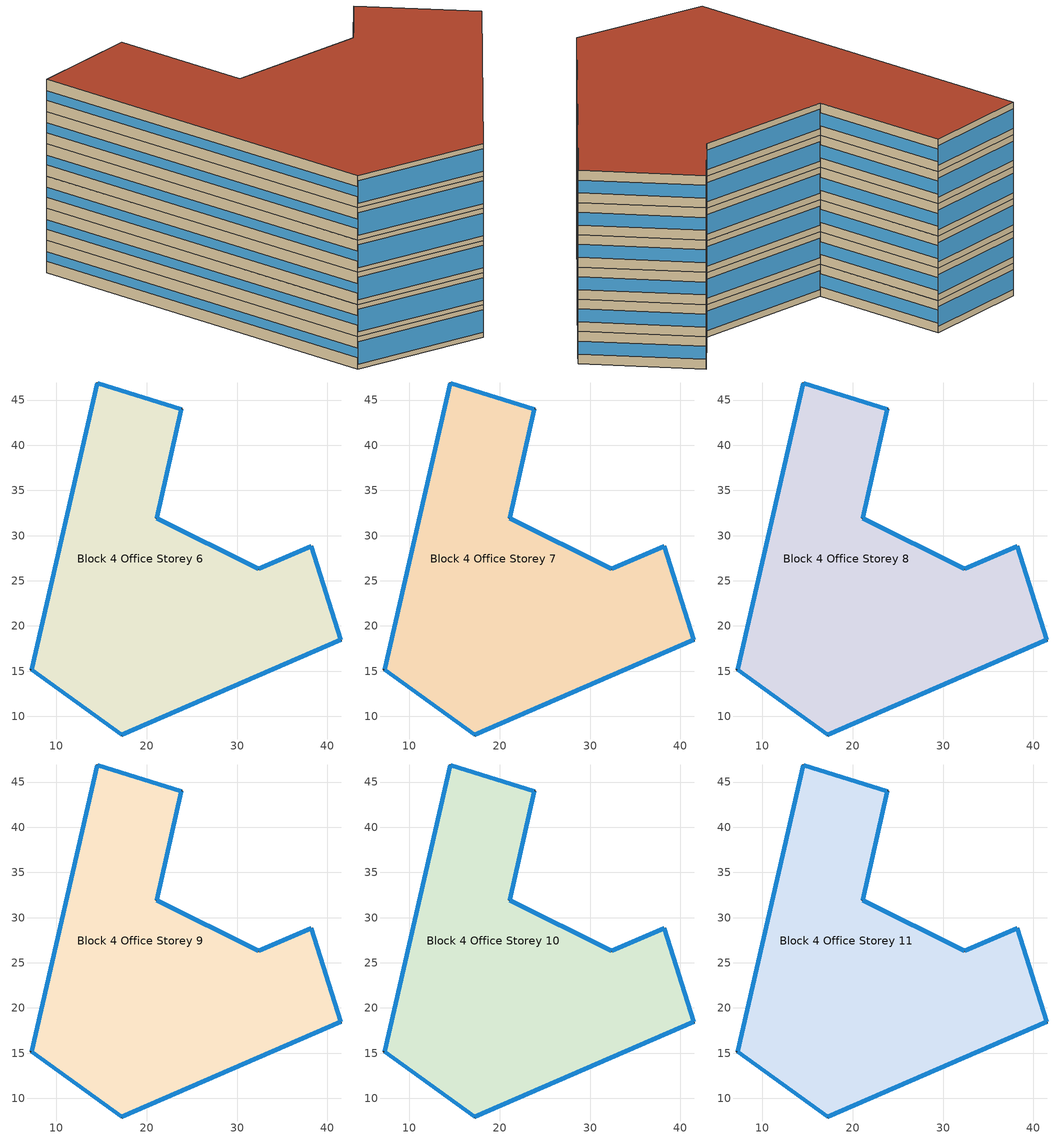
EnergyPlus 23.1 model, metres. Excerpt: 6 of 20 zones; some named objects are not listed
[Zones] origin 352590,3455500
Block 4 Office Storey 6
 floor outside (Project Floor): 23.85,43.99 21.11,31.94 32.37,26.35 38.22,28.82 41.5,18.46 17.25,7.94 7.25,15.17 14.56,46.89 z18
 wall outside (Project Wall): 7.25,15.17 17.25,7.94 41.5,18.46 38.22,28.82 32.37,26.35 21.11,31.94 23.85,43.99 14.56,46.89 7.25,15.17 z18:21
 window (Office_south_window_construction): 7.26,15.17 17.25,7.94 / 17.26,7.94 41.49,18.46 z18.45:20.55
 window (Office_east_window_construction): 41.5,18.47 38.22,28.81 / 21.11,31.95 23.85,43.98 z18.9:20.1
 window (Office_north_window_construction): 38.21,28.82 32.37,26.35 / 32.37,26.35 21.12,31.94 / 23.85,43.99 14.56,46.89 z18.6:20.4
 window (Office_west_window_construction): 14.55,46.87 7.26,15.19 z19.05:19.95
 roof outside (Project Ceiling): 41.5,18.46 38.22,28.82 32.37,26.35 21.11,31.94 23.85,43.99 14.56,46.89 7.25,15.17 17.25,7.94 z21
Block 4 Office Storey 7
 floor outside (Project Floor): 23.85,43.99 21.11,31.94 32.37,26.35 38.22,28.82 41.5,18.46 17.25,7.94 7.25,15.17 14.56,46.89 z21
 wall outside (Project Wall): 7.25,15.17 17.25,7.94 41.5,18.46 38.22,28.82 32.37,26.35 21.11,31.94 23.85,43.99 14.56,46.89 7.25,15.17 z21:24
 window (Office_south_window_construction): 7.26,15.17 17.25,7.94 / 17.26,7.94 41.49,18.46 z21.45:23.55
 window (Office_east_window_construction): 41.5,18.47 38.22,28.81 / 21.11,31.95 23.85,43.98 z21.9:23.1
 window (Office_north_window_construction): 38.21,28.82 32.37,26.35 / 32.37,26.35 21.12,31.94 / 23.85,43.99 14.56,46.89 z21.6:23.4
 window (Office_west_window_construction): 14.55,46.87 7.26,15.19 z22.05:22.95
 roof outside (Project Ceiling): 41.5,18.46 38.22,28.82 32.37,26.35 21.11,31.94 23.85,43.99 14.56,46.89 7.25,15.17 17.25,7.94 z24
Block 4 Office Storey 8
 floor outside (Project Floor): 23.85,43.99 21.11,31.94 32.37,26.35 38.22,28.82 41.5,18.46 17.25,7.94 7.25,15.17 14.56,46.89 z24
 wall outside (Project Wall): 7.25,15.17 17.25,7.94 41.5,18.46 38.22,28.82 32.37,26.35 21.11,31.94 23.85,43.99 14.56,46.89 7.25,15.17 z24:27
 window (Office_south_window_construction): 7.26,15.17 17.25,7.94 / 17.26,7.94 41.49,18.46 z24.45:26.55
 window (Office_east_window_construction): 41.5,18.47 38.22,28.81 / 21.11,31.95 23.85,43.98 z24.9:26.1
 window (Office_north_window_construction): 38.21,28.82 32.37,26.35 / 32.37,26.35 21.12,31.94 / 23.85,43.99 14.56,46.89 z24.6:26.4
 window (Office_west_window_construction): 14.55,46.87 7.26,15.19 z25.05:25.95
 roof outside (Project Ceiling): 41.5,18.46 38.22,28.82 32.37,26.35 21.11,31.94 23.85,43.99 14.56,46.89 7.25,15.17 17.25,7.94 z27
Block 4 Office Storey 9
 floor outside (Project Floor): 23.85,43.99 21.11,31.94 32.37,26.35 38.22,28.82 41.5,18.46 17.25,7.94 7.25,15.17 14.56,46.89 z27
 wall outside (Project Wall): 7.25,15.17 17.25,7.94 41.5,18.46 38.22,28.82 32.37,26.35 21.11,31.94 23.85,43.99 14.56,46.89 7.25,15.17 z27:30
 window (Office_south_window_construction): 7.26,15.17 17.25,7.94 / 17.26,7.94 41.49,18.46 z27.45:29.55
 window (Office_east_window_construction): 41.5,18.47 38.22,28.81 / 21.11,31.95 23.85,43.98 z27.9:29.1
 window (Office_north_window_construction): 38.21,28.82 32.37,26.35 / 32.37,26.35 21.12,31.94 / 23.85,43.99 14.56,46.89 z27.6:29.4
 window (Office_west_window_construction): 14.55,46.87 7.26,15.19 z28.05:28.95
 roof outside (Project Ceiling): 41.5,18.46 38.22,28.82 32.37,26.35 21.11,31.94 23.85,43.99 14.56,46.89 7.25,15.17 17.25,7.94 z30
Block 4 Office Storey 10
 floor outside (Project Floor): 23.85,43.99 21.11,31.94 32.37,26.35 38.22,28.82 41.5,18.46 17.25,7.94 7.25,15.17 14.56,46.89 z30
 wall outside (Project Wall): 7.25,15.17 17.25,7.94 41.5,18.46 38.22,28.82 32.37,26.35 21.11,31.94 23.85,43.99 14.56,46.89 7.25,15.17 z30:33
 window (Office_south_window_construction): 7.26,15.17 17.25,7.94 / 17.26,7.94 41.49,18.46 z30.45:32.55
 window (Office_east_window_construction): 41.5,18.47 38.22,28.81 / 21.11,31.95 23.85,43.98 z30.9:32.1
 window (Office_north_window_construction): 38.21,28.82 32.37,26.35 / 32.37,26.35 21.12,31.94 / 23.85,43.99 14.56,46.89 z30.6:32.4
 window (Office_west_window_construction): 14.55,46.87 7.26,15.19 z31.05:31.95
 roof outside (Project Ceiling): 41.5,18.46 38.22,28.82 32.37,26.35 21.11,31.94 23.85,43.99 14.56,46.89 7.25,15.17 17.25,7.94 z33
Block 4 Office Storey 11
 floor outside (Project Floor): 23.85,43.99 21.11,31.94 32.37,26.35 38.22,28.82 41.5,18.46 17.25,7.94 7.25,15.17 14.56,46.89 z33
 wall outside (Project Wall): 7.25,15.17 17.25,7.94 41.5,18.46 38.22,28.82 32.37,26.35 21.11,31.94 23.85,43.99 14.56,46.89 7.25,15.17 z33:36
 window (Office_south_window_construction): 7.26,15.17 17.25,7.94 / 17.26,7.94 41.49,18.46 z33.45:35.55
 window (Office_east_window_construction): 41.5,18.47 38.22,28.81 / 21.11,31.95 23.85,43.98 z33.9:35.1
 window (Office_north_window_construction): 38.21,28.82 32.37,26.35 / 32.37,26.35 21.12,31.94 / 23.85,43.99 14.56,46.89 z33.6:35.4
 window (Office_west_window_construction): 14.55,46.87 7.26,15.19 z34.05:34.95
 roof outside (Project Ceiling): 41.5,18.46 38.22,28.82 32.37,26.35 21.11,31.94 23.85,43.99 14.56,46.89 7.25,15.17 17.25,7.94 z36
[Building]
Building_1: North Axis=0; Terrain=City; Loads Convergence Tolerance Value=0.04; Temperature Convergence Tolerance Value=0.4; Solar Distribution=FullExterior; Maximum Number of Warmup Days=25; Minimum Number of Warmup Days=6
[Site:Location]
CHN Design_Conditions: Latitude=30; Longitude=114; Time Zone=8; Elevation=12
[SIZINGPERIOD:DESIGNDAY] Day of Month=21; DryBulb Temperature Range Modifier Type=DefaultMultipliers; Humidity Condition Type=Wetbulb; Barometric Pressure=101181; Rain Indicator=No; Snow Indicator=No; Daylight Saving Time Indicator=No; Sky Clearness=0; Begin Environment Reset Mode=FullResetAtBeginEnvironment
Name | Month | Day Type | Maximum DryBulb Temperature | Daily DryBulb Temperature Range | Wetbulb or DewPoint at Maximum DryBulb | Wind Speed | Wind Direction | Solar Model Indicator | ASHRAE Clear Sky Optical Depth for Beam Irradiance taub | ASHRAE Clear Sky Optical Depth for Diffuse Irradiance taud
Ann Htg 99.6% Condns DB | 1 | WinterDesignDay | -10 | 0 | -4.8 | 1 | 340 | ASHRAEClearSky | 0 | 0
Ann Clg .4% Condns DB=>MWB | 7 | SummerDesignDay | 40 | 6.6 | 27.1 | 3.5 | 220 | ASHRAETau | 0.781 | 1.413
[MATERIAL]
DefaultMaterial: Roughness=Rough; Thickness=0.1; Conductivity=0.1; Density=1000; Specific Heat=1000; Thermal Absorptance=0.9; Solar Absorptance=0.7; Visible Absorptance=0.7
[WINDOWMATERIAL:SIMPLEGLAZINGSYSTEM] UFactor=3; Visible Transmittance=0.6
Name | Solar Heat Gain Coefficient
Office_east_window; Office_south_window; Office_west_window | 0.3
Office_north_window | 0.35
[CONSTRUCTION]
Project Wall; Project Floor; Project Ceiling: DefaultMaterial
Office_east_window_construction: Office_east_window
Office_south_window_construction: Office_south_window
Office_west_window_construction: Office_west_window
Office_north_window_construction: Office_north_window
[SPACE] Ceiling Height=autocalculate; Volume=autocalculate; Floor Area=autocalculate; Space Type=Office
Name | Zone
Block 4 Office Storey 6_space | Block 4 Office Storey 6
Block 4 Office Storey 7_space | Block 4 Office Storey 7
Block 4 Office Storey 8_space | Block 4 Office Storey 8
Block 4 Office Storey 9_space | Block 4 Office Storey 9
Block 4 Office Storey 10_space | Block 4 Office Storey 10
Block 4 Office Storey 11_space | Block 4 Office Storey 11
[SPACELIST]
Office: Block 4 Office Storey 0_space, Block 4 Office Storey 1_space, Block 4 Office Storey 2_space, Block 4 Office Storey 3_space, Block 4 Office Storey 4_space, Block 4 Office Storey 5_space, Block 4 Office Storey 6_space, Block 4 Office Storey 7_space, Block 4 Office Storey 8_space, Block 4 Office Storey 9_space, Block 4 Office Storey 10_space, Block 4 Office Storey 11_space, Block 4 Office Storey 12_space, Block 4 Office Storey 13_space, Block 4 Office Storey 14_space, Block 4 Office Storey 15_space, Block 4 Office Storey 16_space, Block 4 Office Storey 17_space, Block 4 Office Storey 18_space, Block 4 Office Storey 19_space
[ZONE] Type=1; Multiplier=1; Ceiling Height=autocalculate; Volume=autocalculate; Floor Area=autocalculate; Part of Total Floor Area=Yes
Block 4 Office Storey 6; Block 4 Office Storey 7; Block 4 Office Storey 8; Block 4 Office Storey 9; Block 4 Office Storey 10; Block 4 Office Storey 11
[PEOPLE]
People_for_office: Zone or ZoneList or Space or SpaceList=Office; Number of People Schedule=SeasonalSchedule_Schedule_office_people; Number of People Calculation Method=People/Area; People per Floor Area=0.1; Fraction Radiant=0.3; Sensible Heat Fraction=autocalculate; Activity Level Schedule=SeasonalSchedule_Schedule_office_activity; Carbon Dioxide Generation Rate=3.82e-08; Enable ASHRAE 55 Comfort Warnings=No; Mean Radiant Temperature Calculation Type=ZoneAveraged; Clothing Insulation Calculation Method=ClothingInsulationSchedule; Cold Stress Temperature Threshold=15.56; Heat Stress Temperature Threshold=30
[LIGHTS]
Light_for_office: Zone or ZoneList or Space or SpaceList=Office; Schedule=SeasonalSchedule_office_lighting; Design Level Calculation Method=Watts/Area; Watts per Zone Floor Area=8; Return Air Fraction=0; Fraction Radiant=0.32; Fraction Visible=0.25; Fraction Replaceable=1; EndUse Subcategory=General; Return Air Fraction Calculated from Plenum Temperature=No; Return Air Fraction Function of Plenum Temperature Coefficient 1=0; Return Air Fraction Function of Plenum Temperature Coefficient 2=0
[ELECTRICEQUIPMENT]
Equipment_for_office: Zone or ZoneList or Space or SpaceList=Office; Schedule=SeasonalSchedule_Schedule_office_equipment; Design Level Calculation Method=Watts/Area; Watts per Zone Floor Area=15; Fraction Latent=0; Fraction Radiant=0; Fraction Lost=0; EndUse Subcategory=Electric Equipment
[DAYLIGHTING:CONTROLS] Illuminance Setpoint at Reference Point 1=300
Name | Zone or Space | Glare Calculation Daylighting Reference Point | Daylighting Reference Point 1
Dlight_Block 4 Office Storey 6 | Block 4 Office Storey 6 | Rpoint_Block 4 Office Storey 6 | Rpoint_Block 4 Office Storey 6
Dlight_Block 4 Office Storey 7 | Block 4 Office Storey 7 | Rpoint_Block 4 Office Storey 7 | Rpoint_Block 4 Office Storey 7
Dlight_Block 4 Office Storey 8 | Block 4 Office Storey 8 | Rpoint_Block 4 Office Storey 8 | Rpoint_Block 4 Office Storey 8
Dlight_Block 4 Office Storey 9 | Block 4 Office Storey 9 | Rpoint_Block 4 Office Storey 9 | Rpoint_Block 4 Office Storey 9
Dlight_Block 4 Office Storey 10 | Block 4 Office Storey 10 | Rpoint_Block 4 Office Storey 10 | Rpoint_Block 4 Office Storey 10
Dlight_Block 4 Office Storey 11 | Block 4 Office Storey 11 | Rpoint_Block 4 Office Storey 11 | Rpoint_Block 4 Office Storey 11
[HVACTEMPLATE:ZONE:IDEALLOADSAIRSYSTEM] Template Thermostat=Thermostat_for_office; Maximum Heating Supply Air Temperature=50; Minimum Cooling Supply Air Temperature=13; Maximum Heating Supply Air Humidity Ratio=0.0156; Minimum Cooling Supply Air Humidity Ratio=0.0077; Heating Limit=NoLimit; Cooling Limit=NoLimit; Dehumidification Control Type=ConstantSensibleHeatRatio; Cooling Sensible Heat Ratio=0.7; Dehumidification Setpoint=60; Humidification Control Type=None; Humidification Setpoint=30; Outdoor Air Method=DetailedSpecification; Outdoor Air Flow Rate per Person=0.00944; Outdoor Air Flow Rate per Zone Floor Area=0; Outdoor Air Flow Rate per Zone=0; Design Specification Outdoor Air Object=Ventilation_for_office; Demand Controlled Ventilation Type=None; Outdoor Air Economizer Type=NoEconomizer; Heat Recovery Type=None; Sensible Heat Recovery Effectiveness=0.7; Latent Heat Recovery Effectiveness=0.65
Block 4 Office Storey 6; Block 4 Office Storey 7; Block 4 Office Storey 8; Block 4 Office Storey 9; Block 4 Office Storey 10; Block 4 Office Storey 11
[DESIGNSPECIFICATION:OUTDOORAIR]
Ventilation_for_office: Outdoor Air Method=Flow/Person; Outdoor Air Flow per Person=0.00833333; Outdoor Air Flow per Zone Floor Area=0; Outdoor Air Flow per Zone=0; Outdoor Air Flow Air Changes per Hour=0
[SCHEDULE:DAY:HOURLY]
Schedule_office_lighting_weekday_hourly: 0.1, 0.1, 0.1, 0.1, 0.1, 0.1, 0.1, 0.2, 0.5, 0.95, 0.95, 0.95, 0.8, 0.8, 0.95, 0.95, 0.95, 0.95, 0.95, 0.95, 0.95, 0.8, 0.5, 0.1
Schedule_office_lighting_holiday_hourly; Schedule_office_equipment_holiday_hourly: 0.1, 0.1, 0.1, 0.1, 0.1, 0.1, 0.1, 0.1, 0.1, 0.1, 0.1, 0.1, 0.1, 0.3, 0.3, 0.3, 0.3, 0.3, 0.3, 0.3, 0.3, 0.3, 0.1, 0.1
Schedule_office_equipment_weekday_hourly: 0.1, 0.1, 0.1, 0.1, 0.1, 0.1, 0.1, 0.2, 0.5, 0.95, 0.95, 0.95, 0.5, 0.5, 0.95, 0.95, 0.95, 0.95, 0.95, 0.95, 0.4, 0.4, 0.3, 0.1
Schedule_office_people_weekday_hourly: 0.1, 0.1, 0.1, 0.1, 0.1, 0.1, 0.1, 0.5, 0.95, 0.95, 0.95, 0.8, 0.8, 0.95, 0.95, 0.95, 0.95, 0.95, 0.8, 0.5, 0.5, 0.3, 0.1, 0.1
Schedule_office_people_holiday_hourly: 0.1, 0.1, 0.1, 0.1, 0.1, 0.1, 0.1, 0.1, 0.1, 0.1, 0.1, 0.1, 0.1, 0.3, 0.3, 0.3, 0.3, 0.3, 0.3, 0.1, 0.1, 0.1, 0.1, 0.1
Schedule_office_activity_weekday_hourly; Schedule_office_activity_holiday_hourly: 144, 144, 144, 144, 144, 144, 144, 144, 144, 144, 144, 144, 144, 144, 144, 144, 144, 144, 144, 144, 144, 144, 144, 144
[SCHEDULE:WEEK:DAILY]
Schedule_office_lighting_weekly: Schedule_office_lighting_holiday_hourly, Schedule_office_lighting_weekday_hourly, Schedule_office_lighting_weekday_hourly, Schedule_office_lighting_weekday_hourly, Schedule_office_lighting_weekday_hourly, Schedule_office_lighting_weekday_hourly, Schedule_office_lighting_holiday_hourly, Schedule_office_lighting_holiday_hourly, Schedule_office_lighting_weekday_hourly, Schedule_office_lighting_weekday_hourly, Schedule_office_lighting_holiday_hourly, Schedule_office_lighting_holiday_hourly
Schedule_office_equipment_weekly: Schedule_office_equipment_holiday_hourly, Schedule_office_equipment_weekday_hourly, Schedule_office_equipment_weekday_hourly, Schedule_office_equipment_weekday_hourly, Schedule_office_equipment_weekday_hourly, Schedule_office_equipment_weekday_hourly, Schedule_office_equipment_holiday_hourly, Schedule_office_equipment_holiday_hourly, Schedule_office_equipment_weekday_hourly, Schedule_office_equipment_weekday_hourly, Schedule_office_equipment_holiday_hourly, Schedule_office_equipment_holiday_hourly
Schedule_office_people_weekly: Schedule_office_people_holiday_hourly, Schedule_office_people_weekday_hourly, Schedule_office_people_weekday_hourly, Schedule_office_people_weekday_hourly, Schedule_office_people_weekday_hourly, Schedule_office_people_weekday_hourly, Schedule_office_people_holiday_hourly, Schedule_office_people_holiday_hourly, Schedule_office_people_weekday_hourly, Schedule_office_people_weekday_hourly, Schedule_office_people_holiday_hourly, Schedule_office_people_holiday_hourly
Schedule_office_activity_weekly: Schedule_office_activity_holiday_hourly, Schedule_office_activity_weekday_hourly, Schedule_office_activity_weekday_hourly, Schedule_office_activity_weekday_hourly, Schedule_office_activity_weekday_hourly, Schedule_office_activity_weekday_hourly, Schedule_office_activity_holiday_hourly, Schedule_office_activity_holiday_hourly, Schedule_office_activity_weekday_hourly, Schedule_office_activity_weekday_hourly, Schedule_office_activity_holiday_hourly, Schedule_office_activity_holiday_hourly
[SCHEDULE:YEAR]
SeasonalSchedule_office_lighting: Schedule_office_lighting_weekly, 1, 1, 12, 31
SeasonalSchedule_Schedule_office_equipment: Schedule_office_equipment_weekly, 1, 1, 12, 31
SeasonalSchedule_Schedule_office_people: Schedule_office_people_weekly, 1, 1, 12, 31
SeasonalSchedule_Schedule_office_activity: Schedule_office_activity_weekly, 1, 1, 12, 31
